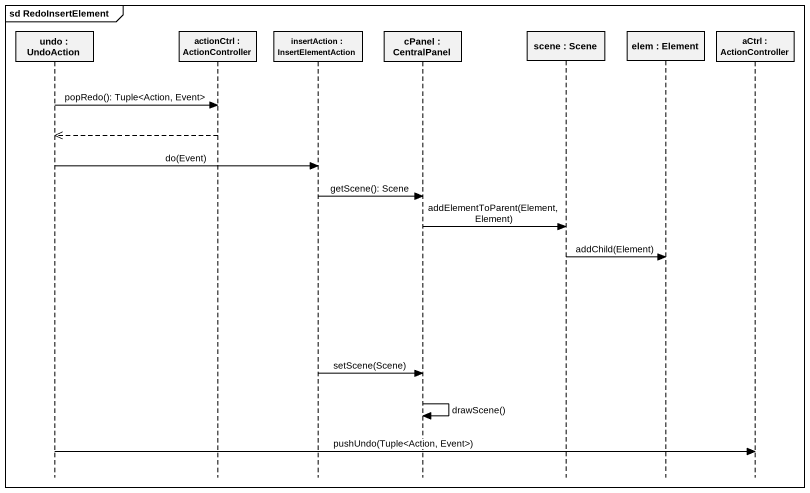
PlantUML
@startuml
mainframe sd RedoInsertElement
hide footbox
participant "undo : UndoAction" as undo
participant "actionCtrl : ActionController" as actionCtrl
participant "insertAction : InsertElementAction" as insertAction
participant "cPanel : CentralPanel" as cPanel
participant "scene : Scene" as scene
participant "elem : Element" as elem
participant "aCtrl : ActionController" as aCtrl

undo -> actionCtrl : popRedo(): Tuple<Action, Event>
actionCtrl -->> undo
undo -> insertAction : do(Event)
insertAction -> cPanel : getScene(): Scene
cPanel -> scene : addElementToParent(Element, Element)
scene -> elem : addChild(Element)
insertAction -> cPanel : setScene(Scene)
cPanel -> cPanel : drawScene()
undo -> aCtrl : pushUndo(Tuple<Action, Event>)
@enduml
